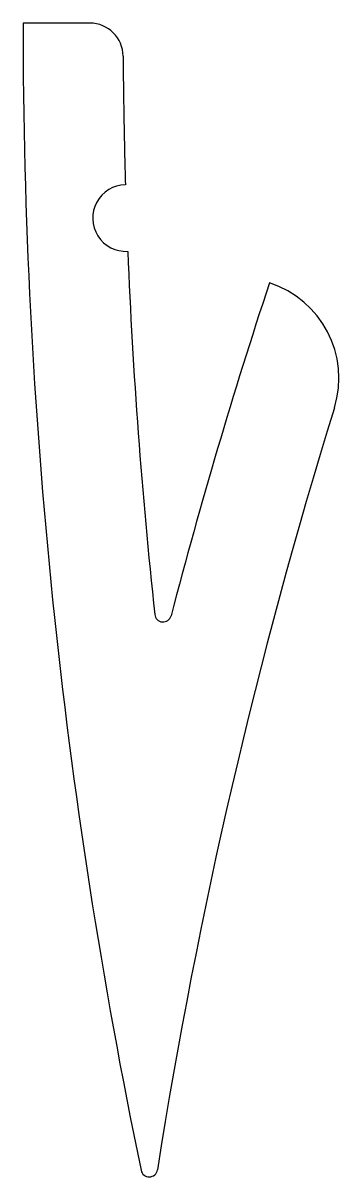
# Model space of a CAD drawing. Extents: x 959.3 to 968.8, y 158.1 to 192.8.
import ezdxf

# ---------------------------------------------------------------- set-up
doc = ezdxf.new("R2010")
doc.units = 0
doc.layers.add('TAÞÝYÝCÝ_SISTEM-AM_0', color=7, linetype='CONTINUOUS')

msp = doc.modelspace()

# ---------------------------------------------------------------- linework, layer by layer
at = {"layer": 'TAÞÝYÝCÝ_SISTEM-AM_0', "color": 0}
msp.add_line((961.35, 192.751), (959.347, 192.751), dxfattribs=at)
for centre, radius, start, end in [((1128.296, 192.751), 168.949, 180, 191.74925), ((961.35, 191.751), 1, 0.3432, 90), ((1128.296, 192.751), 165.949, 180.3432, 180.98355), ((1128.296, 192.751), 165.949, 180.98355, 181.67407), ((962.438, 186.903), 1, 91.1562, 272.8824), ((1128.296, 192.751), 165.949, 182.36452, 186.13549), ((1123.365, 133.224), 164.949, 161.72057, 165.33715), ((965.825, 182.103), 3, 342.7627, 72.2416), ((1123.365, 133.224), 161.949, 162.76265, 171.07105), ((963.546, 175.041), 0.25, 186.1355, 345.3372), ((963.132, 158.399), 0.25, 191.7493, 351.071)]:
    msp.add_arc(centre, radius, start, end, dxfattribs=at)

doc.saveas('drawing.dxf')
